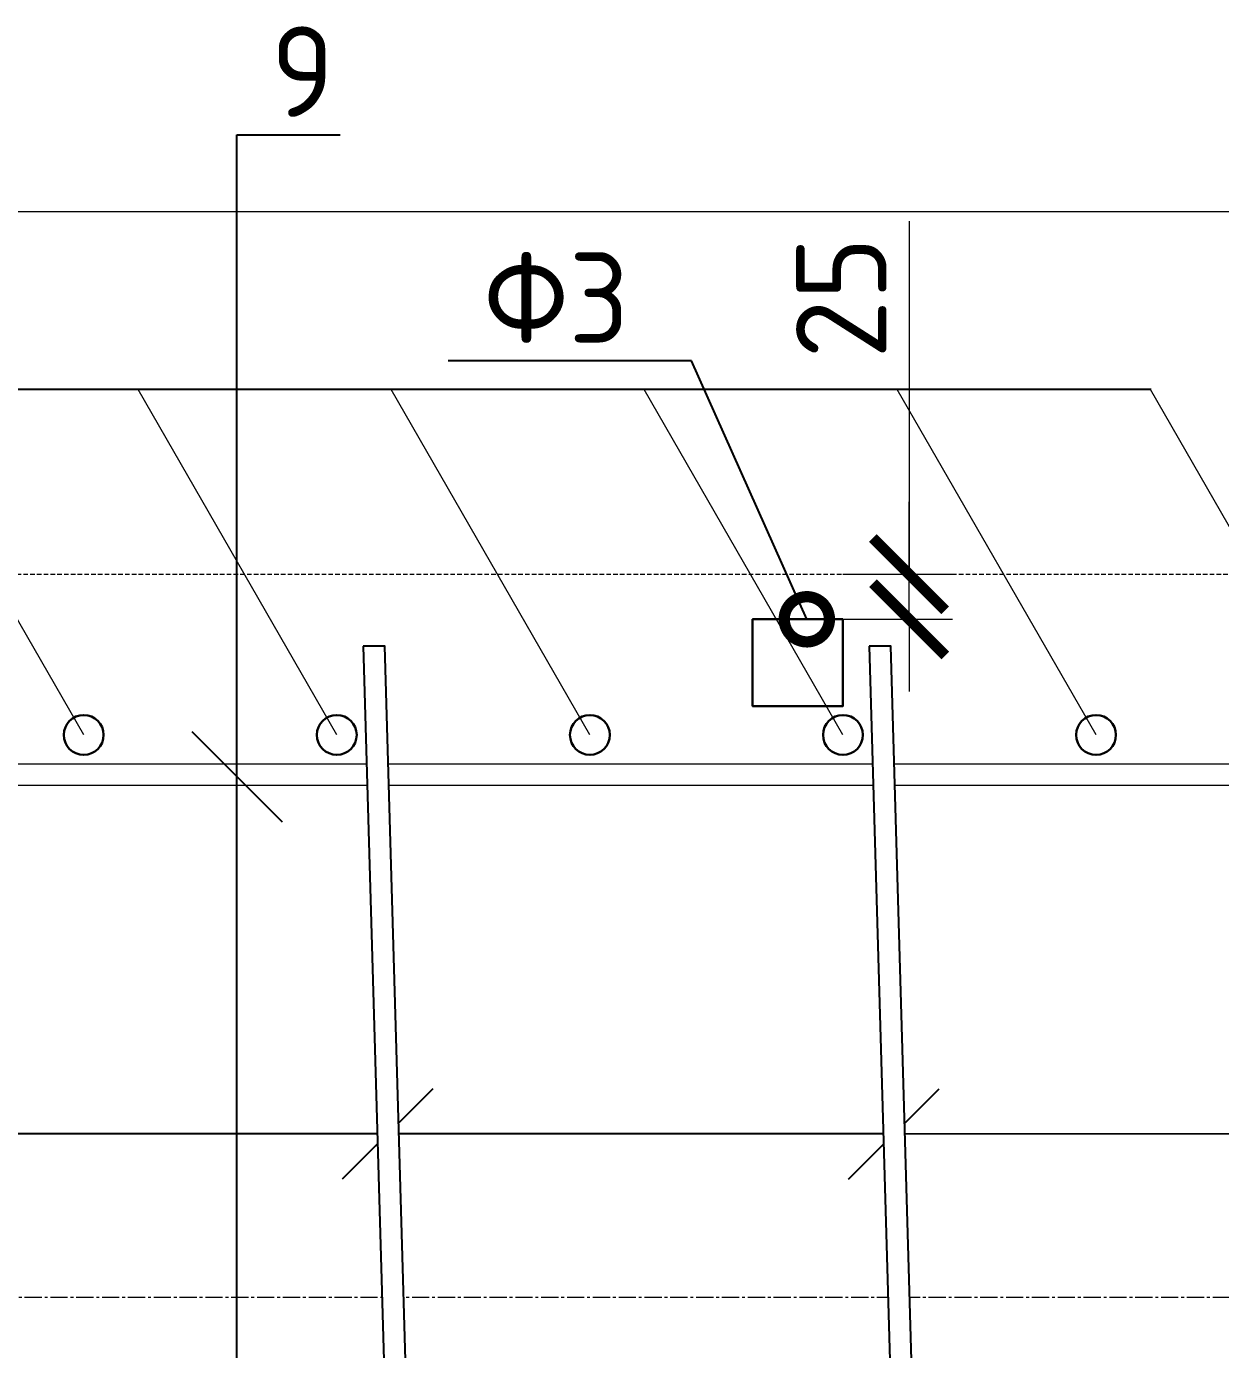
# Model space of a CAD drawing. Header units: millimetres. Extents: x -65574 to 111613, y -106550 to -50518.
# Drawn here: x 19927 to 20587, y -56223 to -55491 of the extents above; entities that cross this region are included whole.
import ezdxf
from ezdxf import colors
from ezdxf.entities.mleader import LeaderData, LeaderLine
from ezdxf.math import Vec2, Vec3

# ---------------------------------------------------------------- set-up
doc = ezdxf.new("R2010")
doc.units = ezdxf.units.MM
doc.linetypes.add('CENTER2', pattern=[28.575, 19.05, -3.175, 3.175, -3.175])
doc.linetypes.add('невидимая', pattern=[0.375, 0.25, -0.125])
doc.layers.get('Defpoints').update_dxf_attribs({"color": 6})
doc.styles.add('GOST-2.304_Type-B', font='GOST Common.ttf')
doc.dimstyles.new('УРСТ', dxfattribs={"dimtxt": 2.5, "dimasz": 2, "dimexe": 1.2, "dimexo": 1.5, "dimtad": 1, "dimdec": 0, "dimrnd": 1, "dimtxsty": 'GOST-2.304_Type-B', "dimblk": 'ARCHTICK', "dimcen": 2, "dimdle": 2, "dimazin": 3, "dimtfac": 1, "dimtdec": 0, "dimtmove": 1, "dimatfit": 0, "dimldrblk": 'NONE', "dimlwd": 15, "dimlwe": 15})

# ---------------------------------------------------------------- blocks, each defined once
blk = doc.blocks.new('_ArchTick')
at = {"color": 0, "linetype": 'ByBlock', "const_width": 0.15}
blk.add_lwpolyline([(-0.5, -0.5), (0.5, 0.5)], dxfattribs=at)
blk = doc.blocks.new('*D336')
at = {"color": 0, "lineweight": 15, "ltscale": 100, "transparency": 16777216}
for p, q in [((18838.26, -55852.61), (18838.26, -55569)), ((20658.26, -55852.61), (20658.26, -55569)), ((18798.26, -55593), (20698.26, -55593))]:
    blk.add_line(p, q, dxfattribs=at)
at = {"layer": 'Defpoints', "color": 0, "lineweight": -2, "ltscale": 100, "transparency": 16777216}
for p in [(20658.26, -55593), (18838.26, -55882.61), (20658.26, -55882.61)]:
    blk.add_point(p, dxfattribs=at)
at = {"color": 0, "lineweight": 15, "ltscale": 100, "transparency": 16777216, "xscale": 40, "yscale": 40, "zscale": 40, "rotation": 180}
blk.add_blockref('_ArchTick', (18838.26, -55593), dxfattribs=at)
at = {"color": 0, "lineweight": 15, "ltscale": 100, "transparency": 16777216, "xscale": 40, "yscale": 40, "zscale": 40}
blk.add_blockref('_ArchTick', (20658.26, -55593), dxfattribs=at)
at = {"color": 0, "lineweight": 15, "ltscale": 100, "transparency": 16777216, "insert": (19748.26, -55555.5), "char_height": 50, "attachment_point": 5, "style": 'GOST-2.304_Type-B'}
blk.add_mtext('\\A1;13х140=1820', dxfattribs=at)
blk = doc.blocks.new('_None')
blk = doc.blocks.new('_Oblique')
at = {"color": 0, "linetype": 'ByBlock', "lineweight": -2}
blk.add_line((-0.5, -0.5), (0.5, 0.5), dxfattribs=at)
blk = doc.blocks.new('_DotSmall')
at = {"color": 0, "linetype": 'ByBlock', "const_width": 0.5}
blk.add_lwpolyline([(-0.0625, 0, 1), (0.0625, 0, 1)], format="xyb", close=True, dxfattribs=at)
blk = doc.blocks.new('*D441')
at = {"color": 0, "lineweight": 15, "transparency": 16777216}
for p, q in [((20414.84, -55598.28), (20414.84, -55793.61)), ((20414.84, -55793.61), (20414.84, -55753.61)), ((20378.26, -55793.61), (20438.84, -55793.61)), ((20414.84, -55818.61), (20414.84, -55793.61)), ((20414.84, -55818.61), (20414.84, -55793.61)), ((20378.26, -55818.61), (20438.84, -55818.61)), ((20414.84, -55818.61), (20414.84, -55858.61))]:
    blk.add_line(p, q, dxfattribs=at)
at = {"layer": 'Defpoints', "color": 0, "lineweight": -2, "transparency": 16777216}
for p in [(20378.26, -55793.61), (20414.84, -55793.61), (20378.26, -55818.61)]:
    blk.add_point(p, dxfattribs=at)
at = {"color": 0, "lineweight": 15, "transparency": 16777216, "xscale": 40, "yscale": 40, "zscale": 40}
for p, rotation in [((20414.84, -55793.61), 270), ((20414.84, -55818.61), 90)]:
    blk.add_blockref('_ArchTick', p, dxfattribs=dict(at, rotation=rotation))
at = {"color": 0, "lineweight": 15, "transparency": 16777216, "insert": (20377.34, -55640.78), "char_height": 50, "attachment_point": 5, "rotation": 90, "style": 'GOST-2.304_Type-B'}
blk.add_mtext('\\A1;25', dxfattribs=at)
blk = doc.blocks.new('*U301')
at = {"lineweight": 30}
blk.add_circle((0, 0), 11, dxfattribs=at)
blk = doc.blocks.new('*U302')
at = {"color": 0, "linetype": 'ByBlock', "lineweight": -2, "transparency": 16777216}
for p in [(1120, 0), (1260, 0), (1400, 0), (1540, 0), (1680, 0)]:
    blk.add_blockref('*U301', p, dxfattribs=at)
blk = doc.blocks.new('*U303')
at = {"linetype": 'ByBlock', "lineweight": 15, "ltscale": 100}
blk.add_lwpolyline([(54.75, -95.6), (-55.19, 95.6)], dxfattribs=at)
blk = doc.blocks.new('*U300')
at = {"color": 0, "linetype": 'ByBlock', "lineweight": -2, "transparency": 16777216}
for p in [(1120, 0), (1260, 0), (1400, 0), (1540, 0), (1680, 0), (1820, 0)]:
    blk.add_blockref('*U303', p, dxfattribs=at)

msp = doc.modelspace()

# ---------------------------------------------------------------- linework, layer by layer
at = {"linetype": 'CENTER2', "lineweight": 5, "ltscale": 0.5}
msp.add_line((18811.15, -56193.61), (20711.15, -56193.61), dxfattribs=at)
at = {"linetype": 'невидимая', "lineweight": 15, "ltscale": 10}
msp.add_lwpolyline([(18811.15, -56593.61), (18811.15, -55793.61), (20711.15, -55793.61), (20711.15, -56593.61)], close=True, dxfattribs=at)
at = {"lineweight": 30, "ltscale": 100}
msp.add_lwpolyline([(20378.26, -55818.61), (20328.26, -55818.61), (20328.26, -55866.61), (20378.26, -55866.61)], close=True, dxfattribs=at)
at = {"lineweight": 15}
msp.add_lwpolyline([(18811.15, -55910.61), (18811.15, -55898.61), (20711.15, -55898.61), (20711.15, -55910.61)], close=True, dxfattribs=at)

# ---------------------------------------------------------------- block references
for name, p in [('*U300', (18783.5, -55787.01)), ('*U302', (18838.26, -55882.61))]:
    msp.add_blockref(name, p)

# ---------------------------------------------------------------- dimensions: what is measured, and where the dimension line sits
at = {"lineweight": 15, "ltscale": 100}
dim = msp.add_linear_dim(base=(20658.26, -55593), p1=(18838.26, -55882.61), p2=(20658.26, -55882.61), angle=0, text='13х140=<>', dimstyle='УРСТ', override={"dimscale": 0, "dimtxsty": 'GOST-2.304_Type-B'}, dxfattribs=at)
dim.commit()
dim.dimension.update_dxf_attribs({"geometry": '*D336', "text_midpoint": (19748.26, -55555.5)})
at = {"lineweight": 15}
dim = msp.add_linear_dim(base=(20414.84, -55793.61), p1=(20378.26, -55818.61), p2=(20378.26, -55793.61), angle=270, dimstyle='УРСТ', override={"dimscale": 0, "dimexo": 0, "dimtxsty": 'GOST-2.304_Type-B'}, dxfattribs=at)
dim.commit()
dim.dimension.update_dxf_attribs({"geometry": '*D441', "text_midpoint": (20428.7, -55640.78), "dimtype": 160})

# ---------------------------------------------------------------- leaders
ml = msp.add_multileader_mtext('Standard', dxfattribs=at)
ml.set_content('9', color=256, style='GOST-2.304_Type-B')
ml.set_leader_properties()
ml.set_arrow_properties(name='OBLIQUE')
ml.build(insert=Vec2(0, 0))
ml.multileader.update_dxf_attribs({"text_left_attachment_type": 6, "text_right_attachment_type": 6, "dogleg_length": 2.5, "arrow_head_size": 50, "scale": 20})
ctx = ml.context
ctx.base_point, ctx.scale, ctx.char_height, ctx.arrow_head_size, ctx.plane_origin = Vec3(20059.85, -55550.65), 20, 50, 50, Vec3(20043.01, -55550.65)
ctx.left_attachment, ctx.right_attachment = 6, 6
notes = []
notes.append((ctx, [(0, (1, 1, 0), (20043.01, -55550.65), (1, 0), 16.85, [(0, [(20043.01, -56481.61)], 0, []), (1, [(20043.01, -55905.61)], 0, [])])]))
ctx.mtext.insert, ctx.mtext.flow_direction = Vec3(20061.85, -55490.65), 5
at = {"lineweight": 15, "ltscale": 100}
ml = msp.add_multileader_mtext('Standard', dxfattribs=at)
ml.set_content('Ф3', color=256, style='GOST-2.304_Type-B')
ml.set_leader_properties()
ml.set_arrow_properties(name='DOTSMALL')
ml.build(insert=Vec2(0, 0))
ml.multileader.update_dxf_attribs({"text_left_attachment_type": 6, "text_right_attachment_type": 6, "dogleg_length": 1, "arrow_head_size": 50, "scale": 20})
ctx = ml.context
ctx.base_point, ctx.scale, ctx.char_height, ctx.arrow_head_size, ctx.landing_gap_size, ctx.plane_origin = Vec3(20159.46, -55675.68), 20, 50, 50, 20, Vec3(20109.98, -56483.85)
ctx.left_attachment, ctx.right_attachment = 6, 6
notes.append((ctx, [(1, (1, 1, 0), (20294.46, -55675.68), (-1, 0), 20, [(0, [(20358.26, -55818.61)], 0, [])])]))
ctx.mtext.insert, ctx.mtext.flow_direction = Vec3(20179.46, -55615.68), 5
at = {"lineweight": 15}
ml = msp.add_multileader_mtext('Standard', dxfattribs=at)
ml.set_content('1', color=256, style='GOST-2.304_Type-B')
ml.set_leader_properties()
ml.set_arrow_properties(name='NONE')
ml.build(insert=Vec2(0, 0))
ml.multileader.update_dxf_attribs({"text_right_attachment_type": 6, "dogleg_length": 2.5, "arrow_head_size": 50, "scale": 20})
ctx = ml.context
ctx.base_point, ctx.scale, ctx.char_height, ctx.arrow_head_size, ctx.plane_origin = Vec3(18677.88, -55656.41), 20, 50, 50, Vec3(18728.73, -55691.41)
ctx.right_attachment, ctx.text_align_type = 6, 2
notes.append((ctx, [(0, (1, 1, 0), (18728.73, -55691.41), (-1, 0), 16.85, [(0, [(20548.73, -55691.41)], 0, [])])]))
ctx.mtext.insert, ctx.mtext.alignment, ctx.mtext.flow_direction = Vec3(18709.88, -55631.41), 3, 5
ml = msp.add_multileader_mtext('Standard', dxfattribs=at)
ml.set_content('10', color=256, style='GOST-2.304_Type-B')
ml.set_leader_properties()
ml.set_arrow_properties(name='OBLIQUE')
ml.build(insert=Vec2(0, 0))
ml.multileader.update_dxf_attribs({"text_left_attachment_type": 6, "text_right_attachment_type": 6, "dogleg_length": 0.842, "arrow_head_size": 50, "scale": 20})
ctx = ml.context
ctx.base_point, ctx.scale, ctx.char_height, ctx.arrow_head_size, ctx.plane_origin = Vec3(18661.27, -56102.94), 20, 50, 50, Vec3(18728.31, -56114.94)
ctx.left_attachment, ctx.right_attachment = 6, 6
notes.append((ctx, [(0, (1, 1, 0), (18732.11, -56102.94), (-1, 0), 16.85, [(0, [(20685.83, -56103.37)], 0, []), (1, [(18867.42, -56102.97)], 0, []), (2, [(19148.53, -56103.04)], 0, []), (3, [(19426.63, -56103.09)], 0, []), (4, [(20126.49, -56103.24)], 0, []), (5, [(20406.41, -56103.32)], 0, [])])]))
ctx.mtext.insert, ctx.mtext.flow_direction = Vec3(18663.27, -56042.94), 5
for ctx, leaders in notes:
    for number, flags, end, landing, length, lines in leaders:
        leader = LeaderData()
        leader.index, (leader.has_last_leader_line, leader.has_dogleg_vector, leader.attachment_direction) = number, flags
        leader.last_leader_point, leader.dogleg_vector, leader.dogleg_length = Vec3(end), Vec3(landing), length
        for number, points, colour, breaks in lines:
            line = LeaderLine()
            line.index, line.vertices, line.color, line.breaks = number, Vec3.list(points), colors.encode_raw_color(colour), breaks
            leader.lines.append(line)
        ctx.leaders.append(leader)

# ---------------------------------------------------------------- next in the draw order: wipeouts: each hides what was drawn before it
at = {"color": 0}
for points in [[(20112.77, -55833.54), (20124.77, -55833.54), (20145.63, -56553.33), (20133.63, -56553.33)], [(20392.77, -55833.54), (20404.77, -55833.54), (20425.63, -56553.33), (20413.63, -56553.33)]]:
    msp.add_wipeout(points, dxfattribs=at)

# ---------------------------------------------------------------- next in the draw order: linework, layer by layer
at = {"color": 0, "lineweight": -2}
for points in [[(20112.77, -55833.54), (20133.63, -56553.33), (20145.63, -56553.33), (20124.77, -55833.54)], [(20392.77, -55833.54), (20413.63, -56553.33), (20425.63, -56553.33), (20404.77, -55833.54)]]:
    msp.add_lwpolyline(points, close=True, dxfattribs=at)

doc.saveas('drawing.dxf')
